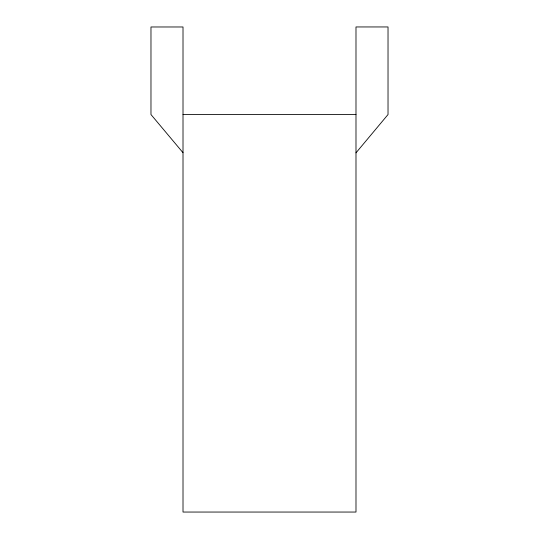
<?xml version="1.0" encoding="UTF-8"?>
<svg xmlns="http://www.w3.org/2000/svg" width="539" height="539" viewBox="0 0 539 539"><rect width="100%" height="100%" fill="white"/><g stroke="black" fill="none" stroke-linecap="round" stroke-linejoin="round"><path stroke-width="0.81" d="M355.989 152.847L388.026 114.537L388.026 26.95L355.989 26.95L355.989 512.05L183.011 512.05L183.011 26.977L150.974 26.977L150.974 114.537L183.011 152.712M183.011 114.537L355.989 114.537"/></g></svg>
